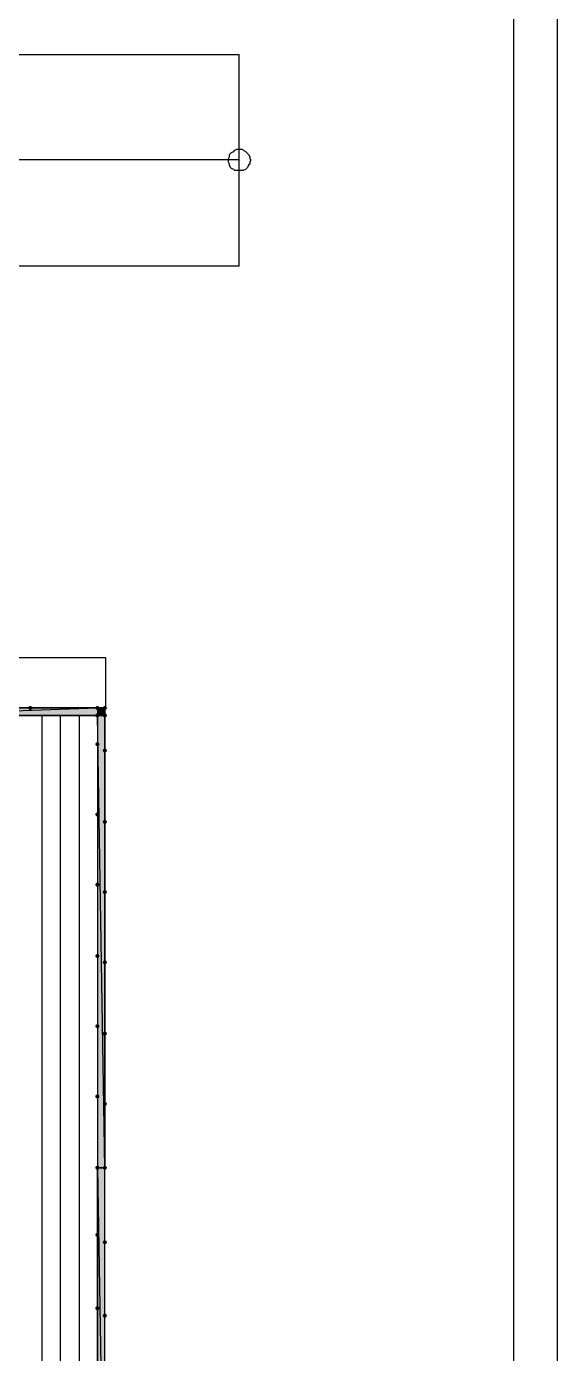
# Model space of a CAD drawing. Header units: millimetres. Extents: x 0 to 420, y 0 to 297.
# Drawn here: x 399 to 420.1, y 194.1 to 246.9 of the extents above; entities that cross this region are included whole.
import ezdxf

# ---------------------------------------------------------------- set-up
doc = ezdxf.new("R2010")
doc.units = ezdxf.units.MM
doc.layers.get('0').update_dxf_attribs({"linetype": 'CONTINUOUS'})

msp = doc.modelspace()

# ---------------------------------------------------------------- hatches: boundary and pattern name
at = {"true_color": 0x000007}
h = msp.add_hatch(color=0, dxfattribs=at)
h.paths.add_polyline_path([(401.785667, 219.456), (393.234333, 219.456), (401.785667, 219.752333)], flags=0)
h.paths.add_polyline_path([(393.234333, 219.456), (401.785667, 219.752333), (393.234333, 219.752333)], flags=0)
at = {"true_color": 0x0000fe}
for points in [[(399.203333, 219.752333), (399.178463, 219.692537), (399.118667, 219.667667), (399.058871, 219.692537), (399.034, 219.752333), (399.058871, 219.812129), (399.118667, 219.837), (399.178462, 219.812129)], [(401.870333, 219.752333), (401.845463, 219.692537), (401.785667, 219.667667), (401.725871, 219.692537), (401.701, 219.752333), (401.725871, 219.812129), (401.785667, 219.837), (401.845462, 219.812129)], [(402.166667, 219.752333), (402.141796, 219.692537), (402.082, 219.667667), (402.022204, 219.692537), (401.997333, 219.752333), (402.022204, 219.812129), (402.082, 219.837), (402.141796, 219.812129)], [(402.166667, 219.752333), (402.141796, 219.692537), (402.082, 219.667667), (402.022204, 219.692537), (401.997333, 219.752333), (402.022204, 219.812129), (402.082, 219.837), (402.141796, 219.812129)], [(402.166667, 219.752333), (402.141796, 219.692537), (402.082, 219.667667), (402.022204, 219.692537), (401.997333, 219.752333), (402.022204, 219.812129), (402.082, 219.837), (402.141796, 219.812129)], [(401.870333, 219.456), (401.845463, 219.396204), (401.785667, 219.371333), (401.725871, 219.396204), (401.701, 219.456), (401.725871, 219.515796), (401.785667, 219.540667), (401.845462, 219.515796)], [(401.870333, 219.456), (401.845463, 219.396204), (401.785667, 219.371333), (401.725871, 219.396204), (401.701, 219.456), (401.725871, 219.515796), (401.785667, 219.540667), (401.845462, 219.515796)], [(401.870333, 219.456), (401.845463, 219.396204), (401.785667, 219.371333), (401.725871, 219.396204), (401.701, 219.456), (401.725871, 219.515796), (401.785667, 219.540667), (401.845462, 219.515796)], [(402.166667, 219.456), (402.141796, 219.396204), (402.082, 219.371333), (402.022204, 219.396204), (401.997333, 219.456), (402.022204, 219.515796), (402.082, 219.540667), (402.141796, 219.515796)], [(402.166667, 219.456), (402.141796, 219.396204), (402.082, 219.371333), (402.022204, 219.396204), (401.997333, 219.456), (402.022204, 219.515796), (402.082, 219.540667), (402.141796, 219.515796)], [(401.870333, 218.313), (401.845463, 218.253204), (401.785667, 218.228333), (401.725871, 218.253204), (401.701, 218.313), (401.725871, 218.372796), (401.785667, 218.397667), (401.845462, 218.372796)], [(402.166667, 218.059), (402.141796, 217.999204), (402.082, 217.974333), (402.022204, 217.999204), (401.997333, 218.059), (402.022204, 218.118796), (402.082, 218.143667), (402.141796, 218.118796)], [(401.870333, 215.519), (401.845463, 215.459204), (401.785667, 215.434333), (401.725871, 215.459204), (401.701, 215.519), (401.725871, 215.578796), (401.785667, 215.603667), (401.845462, 215.578796)], [(402.166667, 215.222667), (402.141796, 215.162871), (402.082, 215.138), (402.022204, 215.162871), (401.997333, 215.222667), (402.022204, 215.282462), (402.082, 215.307333), (402.141796, 215.282463)], [(401.870333, 212.725), (401.845463, 212.665204), (401.785667, 212.640333), (401.725871, 212.665204), (401.701, 212.725), (401.725871, 212.784796), (401.785667, 212.809667), (401.845462, 212.784796)], [(402.166667, 212.428667), (402.141796, 212.368871), (402.082, 212.344), (402.022204, 212.368871), (401.997333, 212.428667), (402.022204, 212.488462), (402.082, 212.513333), (402.141796, 212.488463)], [(401.870333, 209.888667), (401.845463, 209.828871), (401.785667, 209.804), (401.725871, 209.828871), (401.701, 209.888667), (401.725871, 209.948462), (401.785667, 209.973333), (401.845462, 209.948463)], [(402.166667, 209.634667), (402.141796, 209.574871), (402.082, 209.55), (402.022204, 209.574871), (401.997333, 209.634667), (402.022204, 209.694462), (402.082, 209.719333), (402.141796, 209.694463)], [(401.870333, 207.094667), (401.845463, 207.034871), (401.785667, 207.01), (401.725871, 207.034871), (401.701, 207.094667), (401.725871, 207.154462), (401.785667, 207.179333), (401.845462, 207.154463)], [(402.166667, 206.798333), (402.141796, 206.738537), (402.082, 206.713667), (402.022204, 206.738537), (401.997333, 206.798333), (402.022204, 206.858129), (402.082, 206.883), (402.141796, 206.858129)], [(401.870333, 204.300667), (401.845463, 204.240871), (401.785667, 204.216), (401.725871, 204.240871), (401.701, 204.300667), (401.725871, 204.360462), (401.785667, 204.385333), (401.845462, 204.360463)], [(402.166667, 204.004333), (402.141796, 203.944537), (402.082, 203.919667), (402.022204, 203.944537), (401.997333, 204.004333), (402.022204, 204.064129), (402.082, 204.089), (402.141796, 204.064129)], [(401.870333, 201.464333), (401.845463, 201.404538), (401.785667, 201.379667), (401.725871, 201.404538), (401.701, 201.464333), (401.725871, 201.524129), (401.785667, 201.549), (401.845462, 201.524129)], [(401.870333, 201.464333), (401.845463, 201.404538), (401.785667, 201.379667), (401.725871, 201.404538), (401.701, 201.464333), (401.725871, 201.524129), (401.785667, 201.549), (401.845462, 201.524129)], [(402.166667, 201.464333), (402.141796, 201.404538), (402.082, 201.379667), (402.022204, 201.404538), (401.997333, 201.464333), (402.022204, 201.524129), (402.082, 201.549), (402.141796, 201.524129)], [(401.870333, 198.797333), (401.845463, 198.737537), (401.785667, 198.712667), (401.725871, 198.737537), (401.701, 198.797333), (401.725871, 198.857129), (401.785667, 198.882), (401.845462, 198.857129)], [(402.166667, 198.501), (402.141796, 198.441204), (402.082, 198.416333), (402.022204, 198.441204), (401.997333, 198.501), (402.022204, 198.560796), (402.082, 198.585667), (402.141796, 198.560796)], [(401.870333, 195.876333), (401.845463, 195.816537), (401.785667, 195.791667), (401.725871, 195.816537), (401.701, 195.876333), (401.725871, 195.936129), (401.785667, 195.961), (401.845462, 195.936129)], [(402.166667, 195.58), (402.141796, 195.520204), (402.082, 195.495333), (402.022204, 195.520204), (401.997333, 195.58), (402.022204, 195.639796), (402.082, 195.664667), (402.141796, 195.639796)]]:
    msp.add_hatch(color=0, dxfattribs=at).paths.add_polyline_path(points, flags=0)
at = {"true_color": 0x000007}
for points in [[(401.785667, 219.456), (402.082, 219.456), (402.082, 219.752333)], [(401.785667, 219.456), (402.082, 219.752333), (401.785667, 219.752333)]]:
    msp.add_hatch(color=0, dxfattribs=at).paths.add_polyline_path(points, flags=0)
h = msp.add_hatch(color=0, dxfattribs=at)
h.paths.add_polyline_path([(402.082, 219.456), (402.082, 201.464333), (401.785667, 219.456)], flags=0)
h.paths.add_polyline_path([(402.082, 201.464333), (401.785667, 219.456), (401.785667, 201.464333)], flags=0)
h = msp.add_hatch(color=0, dxfattribs=at)
h.paths.add_polyline_path([(401.785667, 184.107667), (401.785667, 201.464333), (402.082, 184.107667)], flags=0)
h.paths.add_polyline_path([(401.785667, 201.464333), (402.082, 184.107667), (402.082, 201.464333)], flags=0)

# ---------------------------------------------------------------- linework, layer by layer
at = {"color": 0, "true_color": 0x000007}
for points in [[(0.211668, 0), (420.073667, 0), (420.073667, 296.925999), (0.211668, 296.925999)], [(7.239002, 1.735667), (418.338, 1.735667), (418.338, 295.190332), (7.239002, 295.190332)], [(406.992667, 241.554), (406.992667, 241.596333), (407.035, 241.681), (407.035, 241.765667), (407.077333, 241.808), (407.119667, 241.850333), (407.204333, 241.892667), (407.246667, 241.935), (407.331333, 241.977333), (407.373667, 241.977333), (407.458333, 241.977333), (407.543, 241.977333), (407.585333, 241.935), (407.67, 241.892667), (407.712333, 241.850333), (407.754667, 241.808), (407.797, 241.765667), (407.839333, 241.681), (407.839333, 241.596333), (407.881667, 241.554), (407.839333, 241.469333), (407.839333, 241.384667), (407.797, 241.342333), (407.754667, 241.257667), (407.712333, 241.215333), (407.67, 241.173), (407.585333, 241.130667), (407.543, 241.130667), (407.458333, 241.130667), (407.373667, 241.130667), (407.331333, 241.130667), (407.246667, 241.130667), (407.204333, 241.173), (407.119667, 241.215333), (407.077333, 241.257667), (407.035, 241.342333), (407.035, 241.384667), (406.992667, 241.469333)], [(401.785667, 219.456), (393.234333, 219.456), (401.785667, 219.752333)], [(393.234333, 219.456), (401.785667, 219.752333), (393.234333, 219.752333)], [(401.785667, 219.456), (402.082, 219.456), (402.082, 219.752333)], [(401.785667, 219.456), (402.082, 219.752333), (401.785667, 219.752333)], [(401.193, 219.456), (401.785667, 219.456), (401.785667, 137.117667), (401.193, 137.117667), (394.250333, 137.117667), (393.657667, 137.117667), (393.657667, 219.456), (394.250333, 219.456)], [(402.082, 219.456), (402.082, 201.464333), (401.785667, 219.456)], [(402.082, 201.464333), (401.785667, 219.456), (401.785667, 201.464333)], [(401.785667, 184.107667), (401.785667, 201.464333), (402.082, 184.107667)], [(401.785667, 201.464333), (402.082, 184.107667), (402.082, 201.464333)], [(402.082, 184.107667), (402.082, 201.464333), (401.785667, 201.464333), (401.785667, 184.107667)]]:
    msp.add_lwpolyline(points, close=True, dxfattribs=at)
for points in [[(407.416, 237.320667), (381.338667, 237.320667), (381.338667, 245.745), (407.416, 245.745)], [(407.416, 237.320667), (407.416, 245.745)], [(407.416, 241.554), (381.338667, 241.554), (385.318, 237.320667)], [(402.124333, 219.752333), (402.124333, 221.742), (394.038667, 221.742), (394.038667, 219.752333)], [(401.785667, 219.752333), (393.234333, 219.752333)], [(401.785667, 219.456), (393.234333, 219.456), (393.234333, 219.752333), (402.082, 219.752333), (402.082, 219.456)], [(401.785667, 219.456), (401.785667, 201.464333)], [(401.785667, 219.456), (401.785667, 201.464333), (402.082, 201.464333)], [(402.082, 201.464333), (402.082, 219.456)], [(402.082, 184.107667), (402.082, 201.464333)]]:
    msp.add_lwpolyline(points, dxfattribs=at)
at = {"color": 0, "true_color": 0x0000fd}
for points in [[(399.584333, 219.456), (399.584333, 137.117667)], [(400.304, 219.456), (400.304, 137.117667)], [(401.066, 219.456), (401.066, 137.117667)]]:
    msp.add_lwpolyline(points, dxfattribs=at)

doc.saveas('drawing.dxf')
